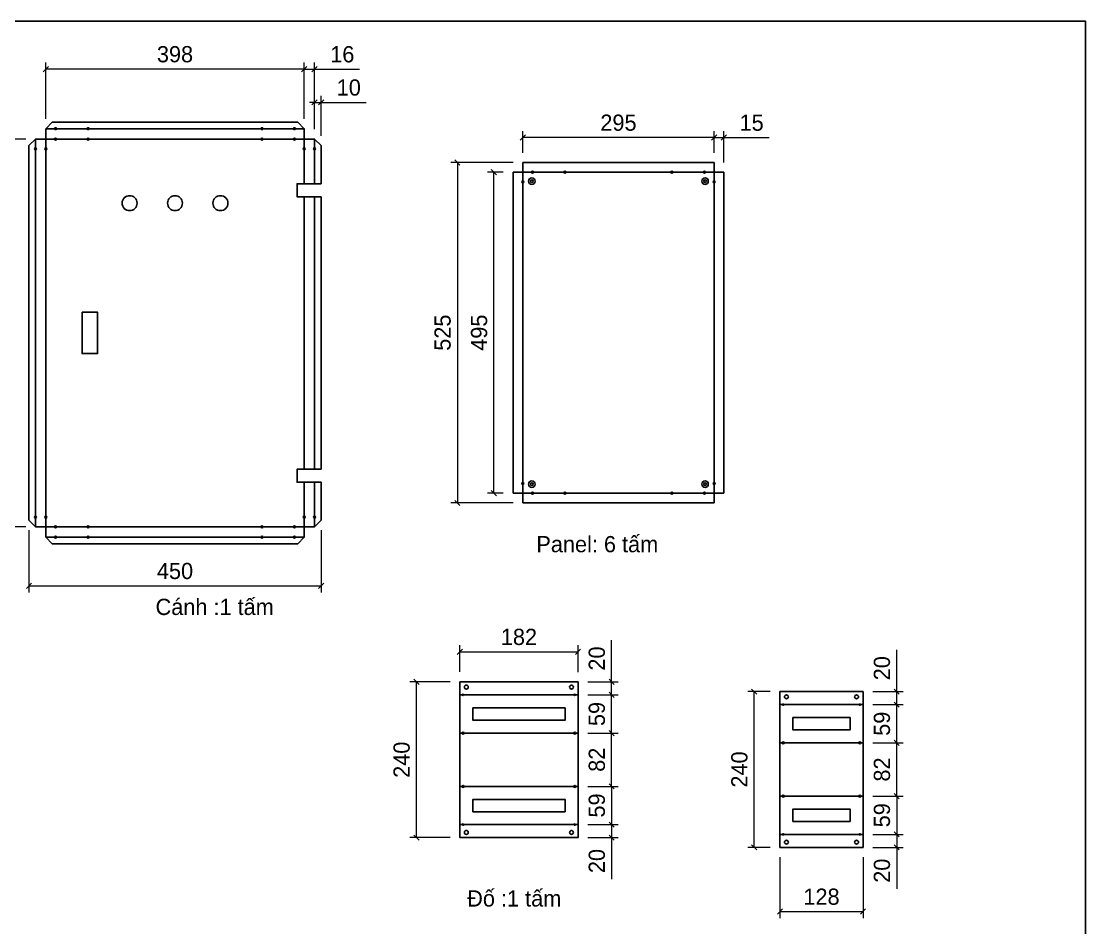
# Model space of a CAD drawing. Header units: millimetres. Extents: x 0 to 4269, y 0 to 3019.
# Drawn here: x 2630 to 4269, y 1622 to 3019 of the extents above; entities that cross this region are included whole.
import ezdxf

# ---------------------------------------------------------------- set-up
doc = ezdxf.new("R2010")
doc.units = ezdxf.units.MM
doc.layers.add('CNC', color=7, linetype='Continuous')
doc.layers.add('DIM', color=253, linetype='Continuous')
doc.styles.add('Arial', font='arial.ttf')
doc.dimstyles.new('Dim-25', dxfattribs={"dimtxt": 25, "dimasz": 8, "dimexe": 10, "dimexo": 15, "dimgap": 10, "dimtad": 1, "dimdec": 0, "dimtxsty": 'Standard', "dimblk": 'OBLIQUE', "dimcen": 10, "dimclrd": 5, "dimclre": 5, "dimclrt": 3, "dimazin": 3, "dimtfac": 1, "dimtdec": 0, "dimtmove": 0, "dimatfit": 3, "dimldrblk": 'OBLIQUE', "dimlwd": 9, "dimlwe": 9})

# ---------------------------------------------------------------- blocks, each defined once
blk = doc.blocks.new('KHUNG CHUẨN')
at = {"color": 7}
blk.add_lwpolyline([(16919.2, -26555.2), (19889.2, -26555.2), (19889.2, -28655.2), (16919.2, -28655.2)], close=True, dxfattribs=at)
at = {"color": 3, "style": 'Arial'}
for tag, p in [('#01', (17055.6, -28580.1)), ('#02', (17431.4, -28580.1)), ('#03', (18030.6, -28580.1)), ('#08', (18751.7, -28580.1)), ('#10', (19064.8, -28580.1)), ('#11', (19060.3, -28625.7)), ('#12', (19806.5, -28628.9)), ('#04', (17024.8, -28634.6)), ('#05', (17308.5, -28633)), ('#06', (17632.7, -28633.7)), ('#07', (18002, -28634.7)), ('#09', (18753.8, -28632.6))]:
    blk.add_attdef(tag, p, '', height=20, dxfattribs=at)
blk = doc.blocks.new('f3daunguoc')
at = {"layer": 'CNC', "color": 2, "lineweight": -3}
blk.add_circle((0, 0), 1.5, dxfattribs=at)
blk = doc.blocks.new('*D39')
at = {"color": 0, "linetype": 'ByBlock', "lineweight": -2}
for p, q in [((3077.4, 2889.7), (3085.4, 2897.7)), ((3095.4, 2897.7), (3087.4, 2889.7))]:
    blk.add_line(p, q, dxfattribs=at)
at = {"layer": 'Defpoints', "color": 0, "ltscale": 3, "transparency": 16777216}
for p in [(3091.4, 2893.7), (3081.4, 2837.2), (3091.4, 2827.2)]:
    blk.add_point(p, dxfattribs=at)
at = {"layer": 'DIM', "color": 5, "lineweight": 9, "ltscale": 3, "transparency": 16777216}
for p, q in [((3081.4, 2852.2), (3081.4, 2903.7)), ((3091.4, 2842.2), (3091.4, 2903.7)), ((3081.4, 2893.7), (3073.4, 2893.7)), ((3081.4, 2893.7), (3091.4, 2893.7)), ((3091.4, 2893.7), (3160.8, 2893.7))]:
    blk.add_line(p, q, dxfattribs=at)
at = {"layer": 'DIM', "color": 3, "ltscale": 3, "transparency": 16777216, "insert": (3134.1, 2916.5), "char_height": 25, "attachment_point": 5}
blk.add_mtext('10', dxfattribs=at)
blk = doc.blocks.new('_Oblique')
at = {"color": 0, "linetype": 'ByBlock', "lineweight": -2}
blk.add_line((-0.5, -0.5), (0.5, 0.5), dxfattribs=at)
blk = doc.blocks.new('*D40')
at = {"color": 0, "linetype": 'ByBlock', "lineweight": -2}
for p, q in [((3061.4, 2941), (3069.4, 2949)), ((3085.4, 2949), (3077.4, 2941))]:
    blk.add_line(p, q, dxfattribs=at)
at = {"layer": 'Defpoints', "color": 0, "ltscale": 3, "transparency": 16777216}
for p in [(3081.4, 2945), (3065.4, 2853.2), (3081.4, 2837.2)]:
    blk.add_point(p, dxfattribs=at)
at = {"layer": 'DIM', "color": 5, "lineweight": 9, "ltscale": 3, "transparency": 16777216}
for p, q in [((3065.4, 2868.2), (3065.4, 2955)), ((3081.4, 2852.2), (3081.4, 2955)), ((3065.4, 2945), (3057.4, 2945)), ((3065.4, 2945), (3081.4, 2945)), ((3081.4, 2945), (3150.8, 2945))]:
    blk.add_line(p, q, dxfattribs=at)
at = {"layer": 'DIM', "color": 3, "ltscale": 3, "transparency": 16777216, "insert": (3124.1, 2967.7), "char_height": 25, "attachment_point": 5}
blk.add_mtext('16', dxfattribs=at)
blk = doc.blocks.new('*D41')
at = {"color": 0, "linetype": 'ByBlock', "lineweight": -2}
for p, q in [((2671.4, 2949), (2663.4, 2941)), ((3061.4, 2941), (3069.4, 2949))]:
    blk.add_line(p, q, dxfattribs=at)
at = {"layer": 'Defpoints', "color": 0, "ltscale": 3, "transparency": 16777216}
for p in [(2667.4, 2945), (2667.4, 2853.2), (3065.4, 2853.2)]:
    blk.add_point(p, dxfattribs=at)
at = {"layer": 'DIM', "color": 5, "lineweight": 9, "ltscale": 3, "transparency": 16777216}
for p, q in [((2667.4, 2868.2), (2667.4, 2955)), ((3065.4, 2868.2), (3065.4, 2955)), ((3065.4, 2945), (2667.4, 2945))]:
    blk.add_line(p, q, dxfattribs=at)
at = {"layer": 'DIM', "color": 3, "ltscale": 3, "transparency": 16777216, "insert": (2866.4, 2967.8), "char_height": 25, "attachment_point": 5}
blk.add_mtext('398', dxfattribs=at)
blk = doc.blocks.new('*D42')
at = {"color": 0, "linetype": 'ByBlock', "lineweight": -2}
for p, q in [((2613.8, 2833.2), (2605.8, 2841.2)), ((2605.8, 2243.6), (2613.8, 2235.6))]:
    blk.add_line(p, q, dxfattribs=at)
at = {"layer": 'Defpoints', "color": 0, "ltscale": 3, "transparency": 16777216}
for p in [(2609.8, 2837.2), (2651.4, 2837.2), (2651.4, 2239.6)]:
    blk.add_point(p, dxfattribs=at)
at = {"layer": 'DIM', "color": 5, "lineweight": 9, "ltscale": 3, "transparency": 16777216}
for p, q in [((2636.4, 2837.2), (2599.8, 2837.2)), ((2609.8, 2239.6), (2609.8, 2837.2)), ((2636.4, 2239.6), (2599.8, 2239.6))]:
    blk.add_line(p, q, dxfattribs=at)
at = {"layer": 'DIM', "color": 3, "ltscale": 3, "transparency": 16777216, "insert": (2587, 2538.4), "char_height": 25, "attachment_point": 5, "rotation": 90}
blk.add_mtext('598', dxfattribs=at)
blk = doc.blocks.new('*D43')
at = {"color": 0, "linetype": 'ByBlock', "lineweight": -2}
for p, q in [((2645.4, 2152.6), (2637.4, 2144.6)), ((3087.4, 2144.6), (3095.4, 2152.6))]:
    blk.add_line(p, q, dxfattribs=at)
at = {"layer": 'Defpoints', "color": 0, "ltscale": 3, "transparency": 16777216}
for p in [(2641.4, 2249.6), (3091.4, 2249.6), (3091.4, 2148.6)]:
    blk.add_point(p, dxfattribs=at)
at = {"layer": 'DIM', "color": 5, "lineweight": 9, "ltscale": 3, "transparency": 16777216}
for p, q in [((2641.4, 2234.6), (2641.4, 2138.6)), ((3091.4, 2234.6), (3091.4, 2138.6)), ((2641.4, 2148.6), (3091.4, 2148.6))]:
    blk.add_line(p, q, dxfattribs=at)
at = {"layer": 'DIM', "color": 3, "ltscale": 3, "transparency": 16777216, "insert": (2866.4, 2171.4), "char_height": 25, "attachment_point": 5}
blk.add_mtext('450', dxfattribs=at)
blk = doc.blocks.new('*D44')
at = {"color": 5, "lineweight": 9, "ltscale": 3, "transparency": 16777216}
for p, q in [((3696.9, 2839.6), (3688.9, 2839.6)), ((3696.9, 2816.2), (3696.9, 2849.6)), ((3696.9, 2839.6), (3711.9, 2839.6)), ((3711.9, 2801.2), (3711.9, 2849.6)), ((3711.9, 2839.6), (3781.5, 2839.6))]:
    blk.add_line(p, q, dxfattribs=at)
at = {"color": 0, "linetype": 'ByBlock', "lineweight": -2}
for p, q in [((3692.9, 2835.6), (3700.9, 2843.6)), ((3715.9, 2843.6), (3707.9, 2835.6))]:
    blk.add_line(p, q, dxfattribs=at)
at = {"layer": 'Defpoints', "color": 0, "ltscale": 3, "transparency": 16777216}
for p in [(3711.9, 2839.6), (3696.9, 2801.2), (3711.9, 2786.2)]:
    blk.add_point(p, dxfattribs=at)
at = {"color": 3, "ltscale": 3, "transparency": 16777216, "insert": (3754.7, 2862.3), "char_height": 25, "attachment_point": 5}
blk.add_mtext('15', dxfattribs=at)
blk = doc.blocks.new('*D45')
at = {"color": 0, "linetype": 'ByBlock', "lineweight": -2}
for p, q in [((3406.1, 2843.6), (3398.1, 2835.6)), ((3692.9, 2835.6), (3700.9, 2843.6))]:
    blk.add_line(p, q, dxfattribs=at)
at = {"color": 5, "lineweight": 9, "ltscale": 3, "transparency": 16777216}
for p, q in [((3402.1, 2816.2), (3402.1, 2849.6)), ((3696.9, 2839.6), (3402.1, 2839.6)), ((3696.9, 2816.2), (3696.9, 2849.6))]:
    blk.add_line(p, q, dxfattribs=at)
at = {"layer": 'Defpoints', "color": 0, "ltscale": 3, "transparency": 16777216}
for p in [(3402.1, 2839.6), (3402.1, 2801.2), (3696.9, 2801.2)]:
    blk.add_point(p, dxfattribs=at)
at = {"color": 3, "ltscale": 3, "transparency": 16777216, "insert": (3549.5, 2862.3), "char_height": 25, "attachment_point": 5}
blk.add_mtext('295', dxfattribs=at)
blk = doc.blocks.new('*D46')
at = {"color": 0, "linetype": 'ByBlock', "lineweight": -2}
for p, q in [((3305.4, 2797.2), (3297.4, 2805.2)), ((3297.4, 2280.4), (3305.4, 2272.4))]:
    blk.add_line(p, q, dxfattribs=at)
at = {"color": 5, "lineweight": 9, "ltscale": 3, "transparency": 16777216}
for p, q in [((3387.1, 2801.2), (3291.4, 2801.2)), ((3301.4, 2801.2), (3301.4, 2276.4)), ((3387.1, 2276.4), (3291.4, 2276.4))]:
    blk.add_line(p, q, dxfattribs=at)
at = {"layer": 'Defpoints', "color": 0, "ltscale": 3, "transparency": 16777216}
for p in [(3402.1, 2801.2), (3301.4, 2276.4), (3402.1, 2276.4)]:
    blk.add_point(p, dxfattribs=at)
at = {"color": 3, "ltscale": 3, "transparency": 16777216, "insert": (3278.7, 2538.8), "char_height": 25, "attachment_point": 5, "rotation": 90}
blk.add_mtext('525', dxfattribs=at)
blk = doc.blocks.new('*D47')
at = {"color": 0, "linetype": 'ByBlock', "lineweight": -2}
for p, q in [((3361.6, 2782.2), (3353.6, 2790.2)), ((3353.6, 2295.4), (3361.6, 2287.4))]:
    blk.add_line(p, q, dxfattribs=at)
at = {"color": 5, "lineweight": 9, "ltscale": 3, "transparency": 16777216}
for p, q in [((3372.1, 2786.2), (3347.6, 2786.2)), ((3357.6, 2291.4), (3357.6, 2786.2)), ((3372.1, 2291.4), (3347.6, 2291.4))]:
    blk.add_line(p, q, dxfattribs=at)
at = {"layer": 'Defpoints', "color": 0, "ltscale": 3, "transparency": 16777216}
for p in [(3357.6, 2786.2), (3387.1, 2786.2), (3387.1, 2291.4)]:
    blk.add_point(p, dxfattribs=at)
at = {"color": 3, "ltscale": 3, "transparency": 16777216, "insert": (3334.9, 2538.8), "char_height": 25, "attachment_point": 5, "rotation": 90}
blk.add_mtext('495', dxfattribs=at)
blk = doc.blocks.new('*D133')
at = {"color": 5, "lineweight": 9, "ltscale": 3, "transparency": 16777216}
for p, q in [((3978.2, 1985.6), (3978.2, 2049.8)), ((3941.3, 1985.6), (3988.2, 1985.6)), ((3978.2, 1965.6), (3978.2, 1985.6)), ((3941.3, 1965.6), (3988.2, 1965.6))]:
    blk.add_line(p, q, dxfattribs=at)
at = {"color": 0, "linetype": 'ByBlock', "lineweight": -2}
for p, q in [((3982.2, 1981.6), (3974.2, 1989.6)), ((3974.2, 1969.6), (3982.2, 1961.6))]:
    blk.add_line(p, q, dxfattribs=at)
at = {"layer": 'Defpoints', "color": 0, "ltscale": 3, "transparency": 16777216}
for p in [(3926.3, 1985.6), (3978.2, 1985.6), (3926.3, 1965.6)]:
    blk.add_point(p, dxfattribs=at)
at = {"color": 3, "ltscale": 3, "transparency": 16777216, "insert": (3955.5, 2021.7), "char_height": 25, "attachment_point": 5, "rotation": 90}
blk.add_mtext('20', dxfattribs=at)
blk = doc.blocks.new('*D134')
at = {"color": 0, "linetype": 'ByBlock', "lineweight": -2}
for p, q in [((3982.2, 1961.6), (3974.2, 1969.6)), ((3974.2, 1910.6), (3982.2, 1902.6))]:
    blk.add_line(p, q, dxfattribs=at)
at = {"color": 5, "lineweight": 9, "ltscale": 3, "transparency": 16777216}
for p, q in [((3941.3, 1965.6), (3988.2, 1965.6)), ((3978.2, 1906.6), (3978.2, 1965.6)), ((3941.3, 1906.6), (3988.2, 1906.6))]:
    blk.add_line(p, q, dxfattribs=at)
at = {"layer": 'Defpoints', "color": 0, "ltscale": 3, "transparency": 16777216}
for p in [(3926.3, 1965.6), (3978.2, 1965.6), (3926.3, 1906.6)]:
    blk.add_point(p, dxfattribs=at)
at = {"color": 3, "ltscale": 3, "transparency": 16777216, "insert": (3955.5, 1936.1), "char_height": 25, "attachment_point": 5, "rotation": 90}
blk.add_mtext('59', dxfattribs=at)
blk = doc.blocks.new('*D135')
at = {"color": 5, "lineweight": 9, "ltscale": 3, "transparency": 16777216}
for p, q in [((3941.3, 1906.6), (3988.2, 1906.6)), ((3978.2, 1824.6), (3978.2, 1906.6)), ((3941.3, 1824.6), (3988.2, 1824.6))]:
    blk.add_line(p, q, dxfattribs=at)
at = {"color": 0, "linetype": 'ByBlock', "lineweight": -2}
for p, q in [((3982.2, 1902.6), (3974.2, 1910.6)), ((3974.2, 1828.6), (3982.2, 1820.6))]:
    blk.add_line(p, q, dxfattribs=at)
at = {"layer": 'Defpoints', "color": 0, "ltscale": 3, "transparency": 16777216}
for p in [(3926.3, 1906.6), (3978.2, 1906.6), (3926.3, 1824.6)]:
    blk.add_point(p, dxfattribs=at)
at = {"color": 3, "ltscale": 3, "transparency": 16777216, "insert": (3955.5, 1865.6), "char_height": 25, "attachment_point": 5, "rotation": 90}
blk.add_mtext('82', dxfattribs=at)
blk = doc.blocks.new('*D136')
at = {"color": 5, "lineweight": 9, "ltscale": 3, "transparency": 16777216}
for p, q in [((3941.3, 1824.6), (3988.2, 1824.6)), ((3978.2, 1824.6), (3978.2, 1765.6)), ((3941.3, 1765.6), (3988.2, 1765.6))]:
    blk.add_line(p, q, dxfattribs=at)
at = {"color": 0, "linetype": 'ByBlock', "lineweight": -2}
for p, q in [((3982.2, 1820.6), (3974.2, 1828.6)), ((3974.2, 1769.6), (3982.2, 1761.6))]:
    blk.add_line(p, q, dxfattribs=at)
at = {"layer": 'Defpoints', "color": 0, "ltscale": 3, "transparency": 16777216}
for p in [(3926.3, 1824.6), (3926.3, 1765.6), (3978.2, 1765.6)]:
    blk.add_point(p, dxfattribs=at)
at = {"color": 3, "ltscale": 3, "transparency": 16777216, "insert": (3955.5, 1795.1), "char_height": 25, "attachment_point": 5, "rotation": 90}
blk.add_mtext('59', dxfattribs=at)
blk = doc.blocks.new('*D137')
at = {"color": 5, "lineweight": 9, "ltscale": 3, "transparency": 16777216}
for p, q in [((3941.3, 1765.6), (3988.2, 1765.6)), ((3978.2, 1765.6), (3978.2, 1745.6)), ((3941.3, 1745.6), (3988.2, 1745.6)), ((3978.2, 1745.6), (3978.2, 1681.5))]:
    blk.add_line(p, q, dxfattribs=at)
at = {"color": 0, "linetype": 'ByBlock', "lineweight": -2}
for p, q in [((3982.2, 1761.6), (3974.2, 1769.6)), ((3974.2, 1749.6), (3982.2, 1741.6))]:
    blk.add_line(p, q, dxfattribs=at)
at = {"layer": 'Defpoints', "color": 0, "ltscale": 3, "transparency": 16777216}
for p in [(3926.3, 1765.6), (3926.3, 1745.6), (3978.2, 1745.6)]:
    blk.add_point(p, dxfattribs=at)
at = {"color": 3, "ltscale": 3, "transparency": 16777216, "insert": (3955.5, 1709.6), "char_height": 25, "attachment_point": 5, "rotation": 90}
blk.add_mtext('20', dxfattribs=at)
blk = doc.blocks.new('*D138')
at = {"color": 5, "lineweight": 9, "ltscale": 3, "transparency": 16777216}
for p, q in [((3798.3, 1730.6), (3798.3, 1636.6)), ((3926.3, 1730.6), (3926.3, 1636.6)), ((3798.3, 1646.6), (3926.3, 1646.6))]:
    blk.add_line(p, q, dxfattribs=at)
at = {"color": 0, "linetype": 'ByBlock', "lineweight": -2}
for p, q in [((3802.3, 1650.6), (3794.3, 1642.6)), ((3922.3, 1642.6), (3930.3, 1650.6))]:
    blk.add_line(p, q, dxfattribs=at)
at = {"layer": 'Defpoints', "color": 0, "ltscale": 3, "transparency": 16777216}
for p in [(3798.3, 1745.6), (3926.3, 1745.6), (3926.3, 1646.6)]:
    blk.add_point(p, dxfattribs=at)
at = {"color": 3, "ltscale": 3, "transparency": 16777216, "insert": (3862.3, 1669.4), "char_height": 25, "attachment_point": 5}
blk.add_mtext('128', dxfattribs=at)
blk = doc.blocks.new('*D139')
at = {"color": 5, "lineweight": 9, "ltscale": 3, "transparency": 16777216}
for p, q in [((3783.3, 1985.6), (3748.7, 1985.6)), ((3758.7, 1745.6), (3758.7, 1985.6)), ((3783.3, 1745.6), (3748.7, 1745.6))]:
    blk.add_line(p, q, dxfattribs=at)
at = {"color": 0, "linetype": 'ByBlock', "lineweight": -2}
for p, q in [((3762.7, 1981.6), (3754.7, 1989.6)), ((3754.7, 1749.6), (3762.7, 1741.6))]:
    blk.add_line(p, q, dxfattribs=at)
at = {"layer": 'Defpoints', "color": 0, "ltscale": 3, "transparency": 16777216}
for p in [(3758.7, 1985.6), (3798.3, 1985.6), (3798.3, 1745.6)]:
    blk.add_point(p, dxfattribs=at)
at = {"color": 3, "ltscale": 3, "transparency": 16777216, "insert": (3735.9, 1865.6), "char_height": 25, "attachment_point": 5, "rotation": 90}
blk.add_mtext('240', dxfattribs=at)
blk = doc.blocks.new('*D140')
at = {"color": 5, "lineweight": 9, "ltscale": 3, "transparency": 16777216}
for p, q in [((3539, 2000.6), (3539, 2064.7)), ((3502.2, 2000.6), (3549, 2000.6)), ((3539, 1980.6), (3539, 2000.6)), ((3502.2, 1980.6), (3549, 1980.6))]:
    blk.add_line(p, q, dxfattribs=at)
at = {"color": 0, "linetype": 'ByBlock', "lineweight": -2}
for p, q in [((3543, 1996.6), (3535, 2004.6)), ((3535, 1984.6), (3543, 1976.6))]:
    blk.add_line(p, q, dxfattribs=at)
at = {"layer": 'Defpoints', "color": 0, "ltscale": 3, "transparency": 16777216}
for p in [(3487.2, 2000.6), (3539, 2000.6), (3487.2, 1980.6)]:
    blk.add_point(p, dxfattribs=at)
at = {"color": 3, "ltscale": 3, "transparency": 16777216, "insert": (3516.3, 2036.6), "char_height": 25, "attachment_point": 5, "rotation": 90}
blk.add_mtext('20', dxfattribs=at)
blk = doc.blocks.new('*D141')
at = {"color": 0, "linetype": 'ByBlock', "lineweight": -2}
for p, q in [((3543, 1976.6), (3535, 1984.6)), ((3535, 1925.6), (3543, 1917.6))]:
    blk.add_line(p, q, dxfattribs=at)
at = {"color": 5, "lineweight": 9, "ltscale": 3, "transparency": 16777216}
for p, q in [((3502.2, 1980.6), (3549, 1980.6)), ((3539, 1921.6), (3539, 1980.6)), ((3502.2, 1921.6), (3549, 1921.6))]:
    blk.add_line(p, q, dxfattribs=at)
at = {"layer": 'Defpoints', "color": 0, "ltscale": 3, "transparency": 16777216}
for p in [(3487.2, 1980.6), (3539, 1980.6), (3487.2, 1921.6)]:
    blk.add_point(p, dxfattribs=at)
at = {"color": 3, "ltscale": 3, "transparency": 16777216, "insert": (3516.3, 1951.1), "char_height": 25, "attachment_point": 5, "rotation": 90}
blk.add_mtext('59', dxfattribs=at)
blk = doc.blocks.new('*D142')
at = {"color": 5, "lineweight": 9, "ltscale": 3, "transparency": 16777216}
for p, q in [((3502.2, 1921.6), (3549, 1921.6)), ((3539, 1839.6), (3539, 1921.6)), ((3502.2, 1839.6), (3549, 1839.6))]:
    blk.add_line(p, q, dxfattribs=at)
at = {"color": 0, "linetype": 'ByBlock', "lineweight": -2}
for p, q in [((3543, 1917.6), (3535, 1925.6)), ((3535, 1843.6), (3543, 1835.6))]:
    blk.add_line(p, q, dxfattribs=at)
at = {"layer": 'Defpoints', "color": 0, "ltscale": 3, "transparency": 16777216}
for p in [(3487.2, 1921.6), (3539, 1921.6), (3487.2, 1839.6)]:
    blk.add_point(p, dxfattribs=at)
at = {"color": 3, "ltscale": 3, "transparency": 16777216, "insert": (3516.3, 1880.6), "char_height": 25, "attachment_point": 5, "rotation": 90}
blk.add_mtext('82', dxfattribs=at)
blk = doc.blocks.new('*D143')
at = {"color": 5, "lineweight": 9, "ltscale": 3, "transparency": 16777216}
for p, q in [((3502.2, 1839.6), (3549, 1839.6)), ((3539, 1839.6), (3539, 1780.6)), ((3502.2, 1780.6), (3549, 1780.6))]:
    blk.add_line(p, q, dxfattribs=at)
at = {"color": 0, "linetype": 'ByBlock', "lineweight": -2}
for p, q in [((3543, 1835.6), (3535, 1843.6)), ((3535, 1784.6), (3543, 1776.6))]:
    blk.add_line(p, q, dxfattribs=at)
at = {"layer": 'Defpoints', "color": 0, "ltscale": 3, "transparency": 16777216}
for p in [(3487.2, 1839.6), (3487.2, 1780.6), (3539, 1780.6)]:
    blk.add_point(p, dxfattribs=at)
at = {"color": 3, "ltscale": 3, "transparency": 16777216, "insert": (3516.3, 1810.1), "char_height": 25, "attachment_point": 5, "rotation": 90}
blk.add_mtext('59', dxfattribs=at)
blk = doc.blocks.new('*D144')
at = {"color": 5, "lineweight": 9, "ltscale": 3, "transparency": 16777216}
for p, q in [((3502.2, 1780.6), (3549, 1780.6)), ((3539, 1780.6), (3539, 1760.6)), ((3502.2, 1760.6), (3549, 1760.6)), ((3539, 1760.6), (3539, 1696.4))]:
    blk.add_line(p, q, dxfattribs=at)
at = {"color": 0, "linetype": 'ByBlock', "lineweight": -2}
for p, q in [((3543, 1776.6), (3535, 1784.6)), ((3535, 1764.6), (3543, 1756.6))]:
    blk.add_line(p, q, dxfattribs=at)
at = {"layer": 'Defpoints', "color": 0, "ltscale": 3, "transparency": 16777216}
for p in [(3487.2, 1780.6), (3487.2, 1760.6), (3539, 1760.6)]:
    blk.add_point(p, dxfattribs=at)
at = {"color": 3, "ltscale": 3, "transparency": 16777216, "insert": (3516.3, 1724.5), "char_height": 25, "attachment_point": 5, "rotation": 90}
blk.add_mtext('20', dxfattribs=at)
blk = doc.blocks.new('*D145')
at = {"color": 5, "lineweight": 9, "ltscale": 3, "transparency": 16777216}
for p, q in [((3290.2, 2000.6), (3228.3, 2000.6)), ((3238.3, 1760.6), (3238.3, 2000.6)), ((3290.2, 1760.6), (3228.3, 1760.6))]:
    blk.add_line(p, q, dxfattribs=at)
at = {"color": 0, "linetype": 'ByBlock', "lineweight": -2}
for p, q in [((3242.3, 1996.6), (3234.3, 2004.6)), ((3234.3, 1764.6), (3242.3, 1756.6))]:
    blk.add_line(p, q, dxfattribs=at)
at = {"layer": 'Defpoints', "color": 0, "ltscale": 3, "transparency": 16777216}
for p in [(3238.3, 2000.6), (3305.2, 2000.6), (3305.2, 1760.6)]:
    blk.add_point(p, dxfattribs=at)
at = {"color": 3, "ltscale": 3, "transparency": 16777216, "insert": (3215.6, 1880.6), "char_height": 25, "attachment_point": 5, "rotation": 90}
blk.add_mtext('240', dxfattribs=at)
blk = doc.blocks.new('*D146')
at = {"color": 0, "linetype": 'ByBlock', "lineweight": -2}
for p, q in [((3309.2, 2051), (3301.2, 2043)), ((3483.2, 2043), (3491.2, 2051))]:
    blk.add_line(p, q, dxfattribs=at)
at = {"color": 5, "lineweight": 9, "ltscale": 3, "transparency": 16777216}
for p, q in [((3305.2, 2015.9), (3305.2, 2057)), ((3487.2, 2015.6), (3487.2, 2057)), ((3305.2, 2047), (3487.2, 2047))]:
    blk.add_line(p, q, dxfattribs=at)
at = {"layer": 'Defpoints', "color": 0, "ltscale": 3, "transparency": 16777216}
for p in [(3487.2, 2047), (3305.2, 2000.9), (3487.2, 2000.6)]:
    blk.add_point(p, dxfattribs=at)
at = {"color": 3, "ltscale": 3, "transparency": 16777216, "insert": (3396.2, 2069.8), "char_height": 25, "attachment_point": 5}
blk.add_mtext('182', dxfattribs=at)

msp = doc.modelspace()

# ---------------------------------------------------------------- linework, layer by layer
at = {"color": 2, "ltscale": 3}
for p, q in [((3305.2, 2000.6), (3487.2, 2000.6)), ((3798.3, 1985.6), (3926.3, 1985.6)), ((3305.2, 1921.6), (3487.2, 1921.6)), ((3798.3, 1906.6), (3926.3, 1906.6)), ((3305.2, 1760.6), (3487.2, 1760.6)), ((3798.3, 1745.6), (3926.3, 1745.6))]:
    msp.add_line(p, q, dxfattribs=at)
at = {"ltscale": 3}
for p, q in [((3305.2, 1980.6), (3487.2, 1980.6)), ((3798.3, 1965.6), (3926.3, 1965.6)), ((3305.2, 1780.6), (3487.2, 1780.6)), ((3798.3, 1765.6), (3926.3, 1765.6))]:
    msp.add_line(p, q, dxfattribs=at)
at = {"color": 7}
for points in [[(3091.4, 2308.4), (3091.4, 2249.6), (3081.4, 2239.6), (3065.4, 2239.6), (3065.4, 2223.6), (3055.4, 2213.6), (2677.4, 2213.6), (2667.4, 2223.6), (2667.4, 2239.6), (2651.4, 2239.6), (2641.4, 2249.6), (2641.4, 2827.2), (2651.4, 2837.2), (2667.4, 2837.2), (2667.4, 2853.2), (2677.4, 2863.2), (3055.4, 2863.2), (3065.4, 2853.2), (3065.4, 2837.2), (3081.4, 2837.2), (3091.4, 2827.2), (3091.4, 2768.4)], [(2667.4, 2853.2), (3065.4, 2853.2)], [(2651.4, 2239.6), (2651.4, 2837.2)], [(3065.4, 2308.4), (3065.4, 2239.6), (2667.4, 2239.6), (2667.4, 2837.2), (3065.4, 2837.2), (3065.4, 2768.4)], [(3081.4, 2837.2), (3081.4, 2768.4)], [(3065.4, 2748.4), (3065.4, 2328.4)], [(3081.4, 2748.4), (3081.4, 2328.4)], [(3091.4, 2748.4), (3091.4, 2328.4)], [(3081.4, 2308.4), (3081.4, 2239.6)], [(3065.4, 2223.6), (2667.4, 2223.6)]]:
    msp.add_lwpolyline(points, dxfattribs=at)
at = {"color": 2, "ltscale": 3}
for points in [[(3402.1, 2801.2), (3402.1, 2786.2), (3387.1, 2786.2)], [(3696.9, 2801.2), (3696.9, 2786.2), (3711.9, 2786.2)], [(3402.1, 2276.4), (3402.1, 2291.4), (3387.1, 2291.4)], [(3696.9, 2276.4), (3696.9, 2291.4), (3711.9, 2291.4)]]:
    msp.add_lwpolyline(points, dxfattribs=at)
for points in [[(3402.1, 2801.2), (3696.9, 2801.2)], [(3387.1, 2291.4), (3387.1, 2786.2)], [(3711.9, 2786.2), (3711.9, 2291.4)], [(3696.9, 2276.4), (3402.1, 2276.4)]]:
    msp.add_lwpolyline(points)
msp.add_lwpolyline([(3402.1, 2786.2), (3696.9, 2786.2), (3696.9, 2291.4), (3402.1, 2291.4)], close=True)
at = {"color": 2}
for points in [[(3091.4, 2748.4), (3054.4, 2748.4), (3054.4, 2768.4), (3091.4, 2768.4)], [(3091.4, 2328.4), (3054.4, 2328.4), (3054.4, 2308.4), (3091.4, 2308.4)]]:
    msp.add_lwpolyline(points, dxfattribs=at)
at = {"color": 2, "linetype": 'Continuous'}
msp.add_lwpolyline([(2723.2, 2570.2), (2747.2, 2570.2), (2747.2, 2506.7), (2723.2, 2506.7)], close=True, dxfattribs=at)
at = {"ltscale": 3}
for points in [[(3305.2, 2000.6), (3487.2, 2000.6), (3487.2, 1760.6), (3305.2, 1760.6)], [(3798.3, 1985.6), (3926.3, 1985.6), (3926.3, 1745.6), (3798.3, 1745.6)], [(3305.2, 1921.6), (3487.2, 1921.6), (3487.2, 1839.6), (3305.2, 1839.6)], [(3798.3, 1906.6), (3926.3, 1906.6), (3926.3, 1824.6), (3798.3, 1824.6)]]:
    msp.add_lwpolyline(points, close=True, dxfattribs=at)
at = {"color": 2, "ltscale": 3}
for points in [[(3325.2, 1960.6), (3467.2, 1960.6), (3467.2, 1941.6), (3325.2, 1941.6)], [(3818.3, 1945.6), (3906.3, 1945.6), (3906.3, 1926.6), (3818.3, 1926.6)], [(3325.2, 1800.6), (3467.2, 1800.6), (3467.2, 1819.6), (3325.2, 1819.6)], [(3818.3, 1785.6), (3906.3, 1785.6), (3906.3, 1804.6), (3818.3, 1804.6)]]:
    msp.add_lwpolyline(points, close=True, dxfattribs=at)
for centre, radius in [((3416.1, 2772.2), 5), ((3416.1, 2772.2), 2), ((3682.9, 2772.2), 5), ((3682.9, 2772.2), 2), ((2796.4, 2738.4), 11.5), ((2866.4, 2738.4), 11.5), ((2936.4, 2738.4), 11.5), ((3416.1, 2305.4), 5), ((3416.1, 2305.4), 2), ((3682.9, 2305.4), 5), ((3682.9, 2305.4), 2), ((3315.2, 1992.6), 3), ((3477.2, 1992.6), 3), ((3310.2, 1980.6), 1), ((3310.2, 1980.6), 1), ((3482.2, 1980.6), 1), ((3808.3, 1977.6), 3), ((3916.3, 1977.6), 3), ((3803.3, 1965.6), 1), ((3803.3, 1965.6), 1), ((3921.3, 1965.6), 1), ((3310.2, 1921.6), 1.5), ((3482.2, 1921.6), 1.5), ((3803.3, 1906.6), 1.5), ((3921.3, 1906.6), 1.5), ((3310.2, 1839.6), 1.5), ((3482.2, 1839.6), 1.5), ((3803.3, 1824.6), 1.5), ((3921.3, 1824.6), 1.5), ((3310.2, 1780.6), 1), ((3315.2, 1768.6), 3), ((3477.2, 1768.6), 3), ((3482.2, 1780.6), 1), ((3803.3, 1765.6), 1), ((3808.3, 1753.6), 3), ((3916.3, 1753.6), 3), ((3921.3, 1765.6), 1)]:
    msp.add_circle(centre, radius, dxfattribs=at)

# ---------------------------------------------------------------- block references
at = {"color": 3, "xscale": 1.437480000005962, "yscale": 1.437480000005962, "zscale": 1.437480000005962}
msp.add_blockref('KHUNG CHUẨN', (-24321.1, 41191.2), dxfattribs=at)
at = {"lineweight": -3, "xscale": -1, "rotation": 180}
for p in [(2682.4, 2853.2), (2732.4, 2853.2), (2682.4, 2837.2), (2732.4, 2837.2), (2651.4, 2822.2), (2667.4, 2822.2), (3417.1, 2786.2), (3467.1, 2786.2), (3402.1, 2771.2)]:
    msp.add_blockref('f3daunguoc', p, dxfattribs=at)
at = {"lineweight": -3, "rotation": 180}
for p in [(3000.4, 2853.2), (3050.4, 2853.2), (3000.4, 2837.2), (3050.4, 2837.2), (3065.4, 2822.2), (3081.4, 2822.2), (3631.9, 2786.2), (3681.9, 2786.2), (3696.9, 2771.2)]:
    msp.add_blockref('f3daunguoc', p, dxfattribs=at)
at = {"lineweight": -3}
for p in [(3402.1, 2306.4), (3417.1, 2291.4), (3467.1, 2291.4), (2651.4, 2254.6), (2667.4, 2254.6), (2682.4, 2239.6), (2732.4, 2239.6), (2682.4, 2223.6), (2732.4, 2223.6)]:
    msp.add_blockref('f3daunguoc', p, dxfattribs=at)
at = {"lineweight": -3, "xscale": -1}
for p in [(3696.9, 2306.4), (3631.9, 2291.4), (3681.9, 2291.4), (3065.4, 2254.6), (3081.4, 2254.6), (3000.4, 2239.6), (3050.4, 2239.6), (3000.4, 2223.6), (3050.4, 2223.6)]:
    msp.add_blockref('f3daunguoc', p, dxfattribs=at)

# ---------------------------------------------------------------- texts
at = {"color": 2, "char_height": 25, "attachment_point": 5}
for s, insert, width in [('Panel: 6 tấm', (3516.9, 2212.7), 973), ('Cánh :1 tấm', (2927.5, 2116), 1073), ('Đố :1 tấm', (3389, 1666.7), 1073)]:
    msp.add_mtext(s, dxfattribs=dict(at, insert=insert, width=width))

# ---------------------------------------------------------------- dimensions: what is measured, and where the dimension line sits
at = {"color": 2, "ltscale": 3}
for base, p1, p2, picture, middle in [((3402.1, 2839.6), (3696.9, 2801.2), (3402.1, 2801.2), '*D45', (3549.5, 2862.3)), ((3711.9, 2839.6), (3696.9, 2801.2), (3711.9, 2786.2), '*D44', (3754.7, 2862.3)), ((3487.2, 2047), (3305.2, 2000.9), (3487.2, 2000.6), '*D146', (3396.2, 2069.8)), ((3926.3, 1646.6), (3798.3, 1745.6), (3926.3, 1745.6), '*D138', (3862.3, 1669.4))]:
    dim = msp.add_linear_dim(base=base, p1=p1, p2=p2, dimstyle='Dim-25', dxfattribs=at)
    dim.commit()
    dim.dimension.update_dxf_attribs({"geometry": picture, "text_midpoint": middle})
for base, p1, p2, picture, middle in [((3301.4, 2276.4), (3402.1, 2801.2), (3402.1, 2276.4), '*D46', (3278.7, 2538.8)), ((3357.6, 2786.2), (3387.1, 2291.4), (3387.1, 2786.2), '*D47', (3334.9, 2538.8)), ((3539, 2000.6), (3487.2, 1980.6), (3487.2, 2000.6), '*D140', (3516.3, 2036.6)), ((3978.2, 1985.6), (3926.3, 1965.6), (3926.3, 1985.6), '*D133', (3955.5, 2021.7)), ((3238.3, 2000.6), (3305.2, 1760.6), (3305.2, 2000.6), '*D145', (3215.6, 1880.6)), ((3539, 1980.6), (3487.2, 1921.6), (3487.2, 1980.6), '*D141', (3516.3, 1951.1)), ((3758.7, 1985.6), (3798.3, 1745.6), (3798.3, 1985.6), '*D139', (3735.9, 1865.6)), ((3978.2, 1965.6), (3926.3, 1906.6), (3926.3, 1965.6), '*D134', (3955.5, 1936.1)), ((3539, 1921.6), (3487.2, 1839.6), (3487.2, 1921.6), '*D142', (3516.3, 1880.6)), ((3978.2, 1906.6), (3926.3, 1824.6), (3926.3, 1906.6), '*D135', (3955.5, 1865.6)), ((3539, 1780.6), (3487.2, 1839.6), (3487.2, 1780.6), '*D143', (3516.3, 1810.1)), ((3978.2, 1765.6), (3926.3, 1824.6), (3926.3, 1765.6), '*D136', (3955.5, 1795.1)), ((3539, 1760.6), (3487.2, 1780.6), (3487.2, 1760.6), '*D144', (3516.3, 1724.5)), ((3978.2, 1745.6), (3926.3, 1765.6), (3926.3, 1745.6), '*D137', (3955.5, 1709.6))]:
    dim = msp.add_linear_dim(base=base, p1=p1, p2=p2, angle=90, dimstyle='Dim-25', dxfattribs=at)
    dim.commit()
    dim.dimension.update_dxf_attribs({"geometry": picture, "text_midpoint": middle})
at = {"layer": 'DIM', "color": 7, "ltscale": 3}
for base, p1, p2, picture, middle in [((2667.4, 2945), (3065.4, 2853.2), (2667.4, 2853.2), '*D41', (2866.4, 2967.8)), ((3081.4, 2945), (3065.4, 2853.2), (3081.4, 2837.2), '*D40', (3124.1, 2967.7)), ((3091.4, 2893.7), (3081.4, 2837.2), (3091.4, 2827.2), '*D39', (3134.1, 2916.5)), ((3091.4, 2148.6), (2641.4, 2249.6), (3091.4, 2249.6), '*D43', (2866.4, 2171.4))]:
    dim = msp.add_linear_dim(base=base, p1=p1, p2=p2, dimstyle='Dim-25', dxfattribs=at)
    dim.commit()
    dim.dimension.update_dxf_attribs({"geometry": picture, "text_midpoint": middle})
dim = msp.add_linear_dim(base=(2609.8, 2837.2), p1=(2651.4, 2239.6), p2=(2651.4, 2837.2), angle=90, dimstyle='Dim-25', dxfattribs=at)
dim.commit()
dim.dimension.update_dxf_attribs({"geometry": '*D42', "text_midpoint": (2587, 2538.4)})

doc.saveas('drawing.dxf')
